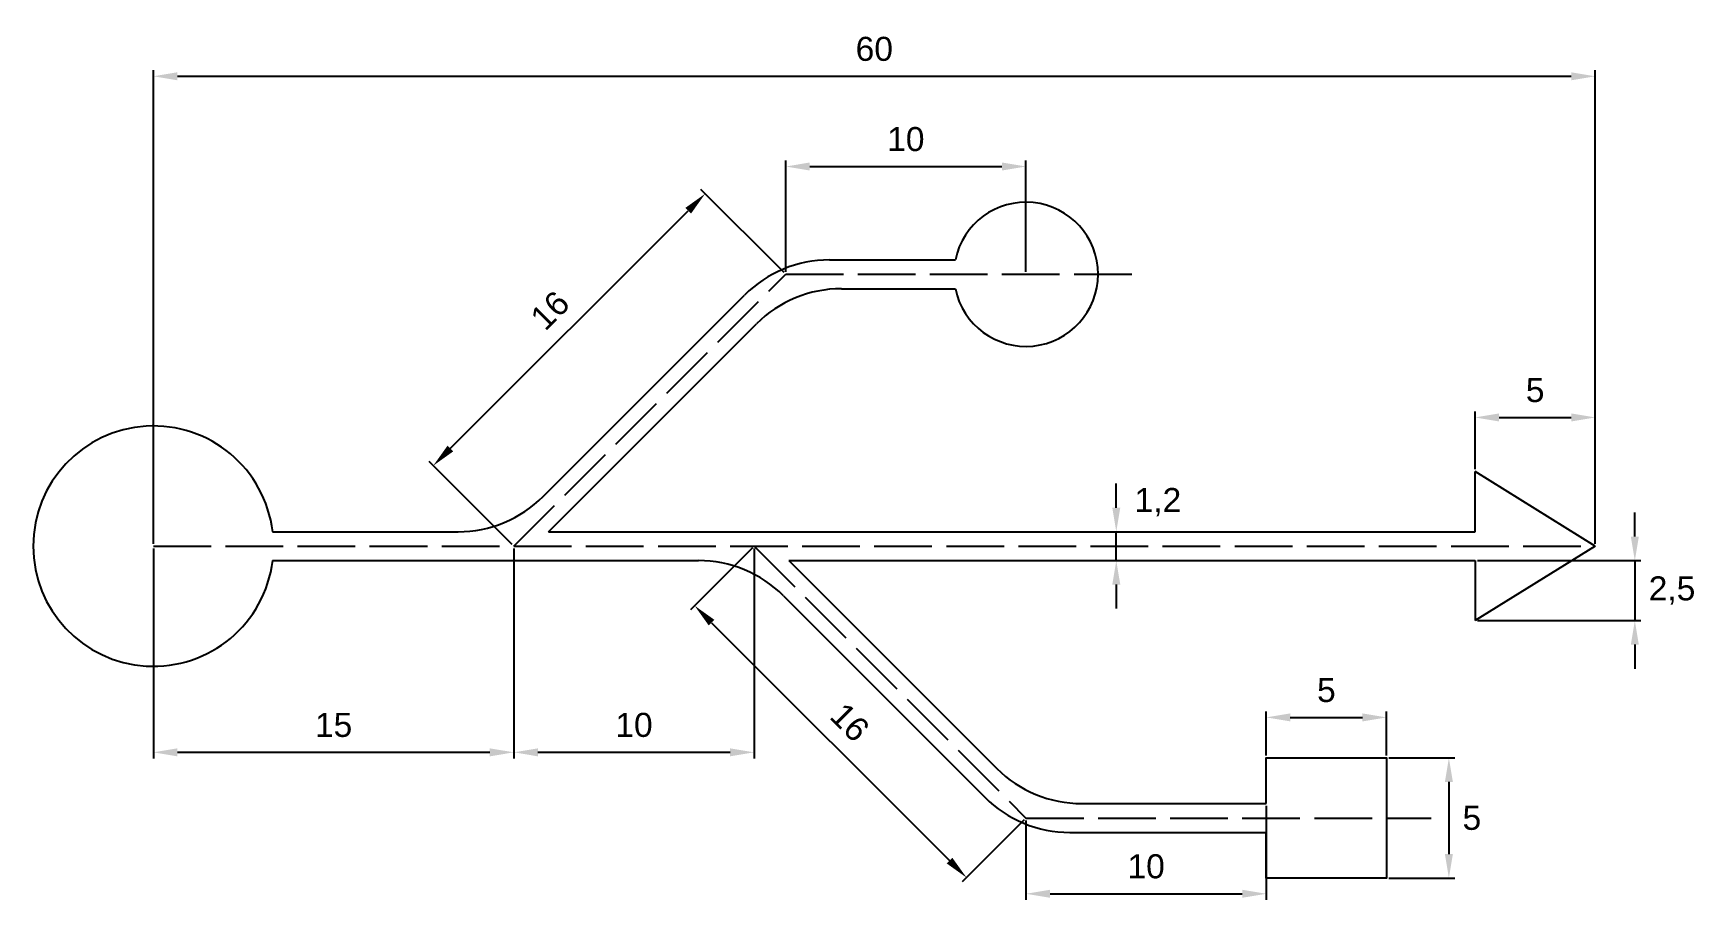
# Model space of a CAD drawing. Header units: millimetres. Extents: x 3076.7 to 3145.8, y 1606.3 to 1642.4.
import ezdxf

# ---------------------------------------------------------------- set-up
doc = ezdxf.new("R2010")
doc.units = ezdxf.units.MM
doc.header["$LTSCALE"] = 0.2
doc.header["$PDMODE"] = 34
doc.linetypes.add('ACAD_ISO02W100', pattern=[15, 12, -3])
doc.styles.get("Standard").update_dxf_attribs({"font": 'arial.ttf'})
doc.dimstyles.new('ISO-25', dxfattribs={"dimtxt": 1, "dimasz": 1, "dimexe": 0.25, "dimexo": 0.1, "dimtad": 1, "dimtxsty": 'Standard', "dimcen": 2.5, "dimadec": 0, "dimazin": 0, "dimtfac": 1, "dimtmove": 0, "dimatfit": 3, "dimfxl": 1, "dimarcsym": 0})

# ---------------------------------------------------------------- blocks, each defined once
blk = doc.blocks.new('*D2')
at = {"color": 0, "lineweight": -2, "transparency": 16777216}
for p, q in [((3081.674, 1620.935), (3081.674, 1612.204)), ((3096.674, 1620.935), (3096.674, 1612.204)), ((3082.674, 1612.454), (3095.674, 1612.454))]:
    blk.add_line(p, q, dxfattribs=at)
at = {"color": 0, "transparency": 16777216}
for points in [[(3082.674, 1612.62), (3082.674, 1612.287), (3081.674, 1612.454)], [(3095.674, 1612.62), (3095.674, 1612.287), (3096.674, 1612.454)]]:
    blk.add_solid(points, dxfattribs=at)
at = {"layer": 'Defpoints', "color": 0, "transparency": 16777216}
for p in [(3081.674, 1621.035), (3096.674, 1621.035), (3096.674, 1612.454)]:
    blk.add_point(p, dxfattribs=at)
at = {"color": 0, "transparency": 16777216, "insert": (3089.174, 1613.589), "char_height": 1, "attachment_point": 5}
blk.add_mtext('15', dxfattribs=at)
blk = doc.blocks.new('*D3')
at = {"color": 0, "lineweight": -2, "transparency": 16777216}
for p, q in [((3096.674, 1620.935), (3096.674, 1612.204)), ((3106.674, 1620.935), (3106.674, 1612.204)), ((3097.674, 1612.454), (3105.674, 1612.454))]:
    blk.add_line(p, q, dxfattribs=at)
at = {"color": 0, "transparency": 16777216}
for points in [[(3097.674, 1612.62), (3097.674, 1612.287), (3096.674, 1612.454)], [(3105.674, 1612.62), (3105.674, 1612.287), (3106.674, 1612.454)]]:
    blk.add_solid(points, dxfattribs=at)
at = {"layer": 'Defpoints', "color": 0, "transparency": 16777216}
for p in [(3096.674, 1621.035), (3106.674, 1621.035), (3106.674, 1612.454)]:
    blk.add_point(p, dxfattribs=at)
at = {"color": 0, "transparency": 16777216, "insert": (3101.674, 1613.589), "char_height": 1, "attachment_point": 5}
blk.add_mtext('10', dxfattribs=at)
blk = doc.blocks.new('*D4')
at = {"color": 0, "lineweight": -2, "transparency": 16777216}
for p, q in [((3106.603, 1620.964), (3104.019, 1618.38)), ((3104.903, 1617.849), (3114.802, 1607.95)), ((3117.917, 1609.65), (3115.332, 1607.066))]:
    blk.add_line(p, q, dxfattribs=at)
at = {"color": 0, "transparency": 16777216}
for points in [[(3105.02, 1617.967), (3104.785, 1617.732), (3104.196, 1618.557)], [(3114.92, 1608.068), (3114.684, 1607.832), (3115.509, 1607.243)]]:
    blk.add_solid(points, dxfattribs=at)
at = {"layer": 'Defpoints', "color": 0, "transparency": 16777216}
for p in [(3106.674, 1621.035), (3117.987, 1609.721), (3115.509, 1607.243)]:
    blk.add_point(p, dxfattribs=at)
at = {"color": 0, "transparency": 16777216, "insert": (3110.655, 1613.703), "char_height": 1, "attachment_point": 5, "rotation": 315}
blk.add_mtext('16', dxfattribs=at)
blk = doc.blocks.new('*D5')
at = {"color": 0, "lineweight": -2, "transparency": 16777216}
for p, q in [((3127.987, 1610.221), (3127.987, 1606.318)), ((3117.987, 1609.621), (3117.987, 1606.318)), ((3118.987, 1606.568), (3126.987, 1606.568))]:
    blk.add_line(p, q, dxfattribs=at)
at = {"color": 0, "transparency": 16777216}
for points in [[(3118.987, 1606.735), (3118.987, 1606.402), (3117.987, 1606.568)], [(3126.987, 1606.735), (3126.987, 1606.402), (3127.987, 1606.568)]]:
    blk.add_solid(points, dxfattribs=at)
at = {"layer": 'Defpoints', "color": 0, "transparency": 16777216}
for p in [(3117.987, 1609.721), (3127.987, 1610.321), (3127.987, 1606.568)]:
    blk.add_point(p, dxfattribs=at)
at = {"color": 0, "transparency": 16777216, "insert": (3122.987, 1607.704), "char_height": 1, "attachment_point": 5}
blk.add_mtext('10', dxfattribs=at)
blk = doc.blocks.new('*D6')
at = {"color": 0, "lineweight": -2, "transparency": 16777216}
for p, q in [((3107.917, 1632.419), (3104.46, 1635.876)), ((3094.03, 1625.093), (3103.929, 1634.992)), ((3096.603, 1621.105), (3093.146, 1624.562))]:
    blk.add_line(p, q, dxfattribs=at)
at = {"color": 0, "transparency": 16777216}
for points in [[(3103.811, 1635.11), (3104.047, 1634.874), (3104.636, 1635.699)], [(3093.912, 1625.211), (3094.148, 1624.975), (3093.323, 1624.386)]]:
    blk.add_solid(points, dxfattribs=at)
at = {"layer": 'Defpoints', "color": 0, "transparency": 16777216}
for p in [(3104.636, 1635.699), (3107.987, 1632.348), (3096.674, 1621.035)]:
    blk.add_point(p, dxfattribs=at)
at = {"color": 0, "transparency": 16777216, "insert": (3098.177, 1630.845), "char_height": 1, "attachment_point": 5, "rotation": 45}
blk.add_mtext('16', dxfattribs=at)
blk = doc.blocks.new('*D7')
at = {"color": 0, "lineweight": -2, "transparency": 16777216}
for p, q in [((3107.987, 1632.448), (3107.987, 1637.082)), ((3108.987, 1636.832), (3116.987, 1636.832)), ((3117.987, 1632.448), (3117.987, 1637.082))]:
    blk.add_line(p, q, dxfattribs=at)
at = {"color": 0, "transparency": 16777216}
for points in [[(3108.987, 1636.999), (3108.987, 1636.666), (3107.987, 1636.832)], [(3116.987, 1636.999), (3116.987, 1636.666), (3117.987, 1636.832)]]:
    blk.add_solid(points, dxfattribs=at)
at = {"layer": 'Defpoints', "color": 0, "transparency": 16777216}
for p in [(3117.987, 1636.832), (3107.987, 1632.348), (3117.987, 1632.348)]:
    blk.add_point(p, dxfattribs=at)
at = {"color": 0, "transparency": 16777216, "insert": (3112.987, 1637.968), "char_height": 1, "attachment_point": 5}
blk.add_mtext('10', dxfattribs=at)
blk = doc.blocks.new('*D8')
at = {"color": 0, "lineweight": -2, "transparency": 16777216}
for p, q in [((3121.744, 1622.635), (3121.744, 1623.635)), ((3121.744, 1620.435), (3121.744, 1621.635)), ((3121.844, 1621.635), (3124.96, 1621.635)), ((3121.844, 1620.435), (3121.994, 1620.435)), ((3121.744, 1619.435), (3121.744, 1618.435))]:
    blk.add_line(p, q, dxfattribs=at)
at = {"color": 0, "transparency": 16777216}
for points in [[(3121.577, 1622.635), (3121.911, 1622.635), (3121.744, 1621.635)], [(3121.577, 1619.435), (3121.911, 1619.435), (3121.744, 1620.435)]]:
    blk.add_solid(points, dxfattribs=at)
at = {"layer": 'Defpoints', "color": 0, "transparency": 16777216}
for p in [(3121.744, 1621.635), (3121.744, 1620.435), (3121.744, 1620.435)]:
    blk.add_point(p, dxfattribs=at)
at = {"color": 0, "transparency": 16777216, "insert": (3123.477, 1622.861), "char_height": 1, "attachment_point": 5}
blk.add_mtext('1,2', dxfattribs=at)
blk = doc.blocks.new('*D9')
at = {"color": 0, "lineweight": -2, "transparency": 16777216}
for p, q in [((3136.674, 1624.235), (3136.674, 1626.64)), ((3137.674, 1626.39), (3140.674, 1626.39)), ((3141.674, 1621.135), (3141.674, 1626.64))]:
    blk.add_line(p, q, dxfattribs=at)
at = {"color": 0, "transparency": 16777216}
for points in [[(3137.674, 1626.557), (3137.674, 1626.223), (3136.674, 1626.39)], [(3140.674, 1626.557), (3140.674, 1626.223), (3141.674, 1626.39)]]:
    blk.add_solid(points, dxfattribs=at)
at = {"layer": 'Defpoints', "color": 0, "transparency": 16777216}
for p in [(3141.674, 1626.39), (3136.674, 1624.135), (3141.674, 1621.035)]:
    blk.add_point(p, dxfattribs=at)
at = {"color": 0, "transparency": 16777216, "insert": (3139.174, 1627.523), "char_height": 1, "attachment_point": 5}
blk.add_mtext('5', dxfattribs=at)
blk = doc.blocks.new('*D10')
at = {"color": 0, "lineweight": -2, "transparency": 16777216}
for p, q in [((3143.323, 1621.435), (3143.323, 1622.435)), ((3136.774, 1620.435), (3143.573, 1620.435)), ((3143.323, 1620.435), (3143.323, 1617.935)), ((3136.774, 1617.935), (3143.573, 1617.935)), ((3143.323, 1616.935), (3143.323, 1615.935))]:
    blk.add_line(p, q, dxfattribs=at)
at = {"color": 0, "transparency": 16777216}
for points in [[(3143.156, 1621.435), (3143.49, 1621.435), (3143.323, 1620.435)], [(3143.156, 1616.935), (3143.49, 1616.935), (3143.323, 1617.935)]]:
    blk.add_solid(points, dxfattribs=at)
at = {"layer": 'Defpoints', "color": 0, "transparency": 16777216}
for p in [(3136.674, 1620.435), (3136.674, 1617.935), (3143.323, 1617.935)]:
    blk.add_point(p, dxfattribs=at)
at = {"color": 0, "transparency": 16777216, "insert": (3144.871, 1619.185), "char_height": 1, "attachment_point": 5}
blk.add_mtext('2,5', dxfattribs=at)
blk = doc.blocks.new('*D11')
at = {"color": 0, "lineweight": -2, "transparency": 16777216}
for p, q in [((3081.674, 1621.135), (3081.674, 1640.837)), ((3141.674, 1621.135), (3141.674, 1640.837)), ((3082.674, 1640.587), (3140.674, 1640.587))]:
    blk.add_line(p, q, dxfattribs=at)
at = {"color": 0, "transparency": 16777216}
for points in [[(3082.674, 1640.754), (3082.674, 1640.421), (3081.674, 1640.587)], [(3140.674, 1640.754), (3140.674, 1640.421), (3141.674, 1640.587)]]:
    blk.add_solid(points, dxfattribs=at)
at = {"layer": 'Defpoints', "color": 0, "transparency": 16777216}
for p in [(3141.674, 1640.587), (3081.674, 1621.035), (3141.674, 1621.035)]:
    blk.add_point(p, dxfattribs=at)
at = {"color": 0, "transparency": 16777216, "insert": (3111.674, 1641.723), "char_height": 1, "attachment_point": 5}
blk.add_mtext('60', dxfattribs=at)
blk = doc.blocks.new('*D12')
at = {"color": 0, "lineweight": -2, "transparency": 16777216}
for p, q in [((3127.987, 1612.321), (3127.987, 1614.157)), ((3128.987, 1613.907), (3131.987, 1613.907)), ((3132.987, 1612.321), (3132.987, 1614.157))]:
    blk.add_line(p, q, dxfattribs=at)
at = {"color": 0, "transparency": 16777216}
for points in [[(3128.987, 1614.074), (3128.987, 1613.741), (3127.987, 1613.907)], [(3131.987, 1614.074), (3131.987, 1613.741), (3132.987, 1613.907)]]:
    blk.add_solid(points, dxfattribs=at)
at = {"layer": 'Defpoints', "color": 0, "transparency": 16777216}
for p in [(3132.987, 1613.907), (3127.987, 1612.221), (3132.987, 1612.221)]:
    blk.add_point(p, dxfattribs=at)
at = {"color": 0, "transparency": 16777216, "insert": (3130.487, 1615.041), "char_height": 1, "attachment_point": 5}
blk.add_mtext('5', dxfattribs=at)
blk = doc.blocks.new('*D13')
at = {"color": 0, "lineweight": -2, "transparency": 16777216}
for p, q in [((3133.087, 1612.221), (3135.835, 1612.221)), ((3135.585, 1611.221), (3135.585, 1608.221)), ((3133.087, 1607.221), (3135.835, 1607.221))]:
    blk.add_line(p, q, dxfattribs=at)
at = {"color": 0, "transparency": 16777216}
for points in [[(3135.419, 1611.221), (3135.752, 1611.221), (3135.585, 1612.221)], [(3135.419, 1608.221), (3135.752, 1608.221), (3135.585, 1607.221)]]:
    blk.add_solid(points, dxfattribs=at)
at = {"layer": 'Defpoints', "color": 0, "transparency": 16777216}
for p in [(3132.987, 1612.221), (3132.987, 1607.221), (3135.585, 1607.221)]:
    blk.add_point(p, dxfattribs=at)
at = {"color": 0, "transparency": 16777216, "insert": (3136.542, 1609.721), "char_height": 1, "attachment_point": 5}
blk.add_mtext('5', dxfattribs=at)

msp = doc.modelspace()

# ---------------------------------------------------------------- linework, layer by layer
for p, q in [((3109.81, 1632.948), (3115.048, 1632.948)), ((3097.89, 1623.099), (3106.274, 1631.484)), ((3110.307, 1631.748), (3115.048, 1631.748)), ((3098.122, 1621.635), (3106.771, 1630.284)), ((3136.674, 1621.635), (3136.674, 1624.135)), ((3141.674, 1621.035), (3136.674, 1624.135)), ((3086.637, 1621.635), (3094.354, 1621.635)), ((3098.122, 1621.635), (3136.674, 1621.635)), ((3141.674, 1621.035), (3136.674, 1617.935)), ((3086.637, 1620.435), (3104.354, 1620.435)), ((3108.122, 1620.435), (3116.771, 1611.785)), ((3108.122, 1620.435), (3136.674, 1620.435)), ((3136.674, 1620.435), (3136.674, 1617.935)), ((3107.89, 1618.97), (3116.274, 1610.585)), ((3120.307, 1610.321), (3127.987, 1610.321)), ((3119.81, 1609.121), (3127.987, 1609.121))]:
    msp.add_line(p, q)
at = {"linetype": 'ACAD_ISO02W100'}
for p, q in [((3096.674, 1621.035), (3107.987, 1632.348)), ((3107.987, 1632.348), (3122.74, 1632.348)), ((3081.674, 1621.035), (3141.674, 1621.035)), ((3106.674, 1621.035), (3117.987, 1609.721)), ((3117.987, 1609.721), (3134.846, 1609.721))]:
    msp.add_line(p, q, dxfattribs=at)
msp.add_lwpolyline([(3127.987, 1610.321), (3127.987, 1612.221), (3132.987, 1612.221), (3132.987, 1607.221), (3127.987, 1607.221), (3127.987, 1609.121)])
for centre, radius, start, end in [((3117.987, 1632.348), 3, 191.53696, 168.46304), ((3109.81, 1627.948), 5, 90, 135), ((3110.307, 1626.748), 5, 90, 135), ((3081.674, 1621.035), 5, 6.8921, 353.1079), ((3094.354, 1626.635), 5, 270, 315), ((3104.354, 1615.435), 5, 45, 90), ((3120.307, 1615.321), 5, 225, 270), ((3119.81, 1614.121), 5, 225, 270)]:
    msp.add_arc(centre, radius, start, end)

# ---------------------------------------------------------------- dimensions: what is measured, and where the dimension line sits
at = {"color": 3}
for base, p1, p2, picture, middle in [((3141.674, 1640.587), (3081.674, 1621.035), (3141.674, 1621.035), '*D11', (3111.674, 1641.723)), ((3117.987, 1636.832), (3107.987, 1632.348), (3117.987, 1632.348), '*D7', (3112.987, 1637.968)), ((3141.674, 1626.39), (3136.674, 1624.135), (3141.674, 1621.035), '*D9', (3139.174, 1627.523)), ((3096.674, 1612.454), (3081.674, 1621.035), (3096.674, 1621.035), '*D2', (3089.174, 1613.589)), ((3106.674, 1612.454), (3096.674, 1621.035), (3106.674, 1621.035), '*D3', (3101.674, 1613.589)), ((3132.987, 1613.907), (3127.987, 1612.221), (3132.987, 1612.221), '*D12', (3130.487, 1615.041)), ((3127.987, 1606.568), (3117.987, 1609.721), (3127.987, 1610.321), '*D5', (3122.987, 1607.704))]:
    dim = msp.add_linear_dim(base=base, p1=p1, p2=p2, dimstyle='ISO-25', dxfattribs=at)
    dim.commit()
    dim.dimension.update_dxf_attribs({"geometry": picture, "text_midpoint": middle})
for p1, p2, distance, picture, middle in [((3096.674, 1621.035), (3107.987, 1632.348), 4.739, '*D6', (3098.177, 1630.845)), ((3106.674, 1621.035), (3117.987, 1609.721), -3.505, '*D4', (3110.655, 1613.703))]:
    dim = msp.add_aligned_dim(p1=p1, p2=p2, distance=distance, dimstyle='ISO-25', dxfattribs=at)
    dim.commit()
    dim.dimension.update_dxf_attribs({"geometry": picture, "text_midpoint": middle})
for base, p1, p2, override, picture, middle in [((3121.744, 1620.435), (3121.744, 1621.635), (3121.744, 1620.435), {"dimtad": 2, "dimjust": 3, "dimtih": 1}, '*D8', (3123.477, 1622.861)), ((3143.323, 1617.935), (3136.674, 1620.435), (3136.674, 1617.935), {"dimtad": 2, "dimtih": 1}, '*D10', (3144.871, 1619.185)), ((3135.585, 1607.221), (3132.987, 1612.221), (3132.987, 1607.221), {"dimtad": 2, "dimtih": 1}, '*D13', (3136.542, 1609.721))]:
    dim = msp.add_linear_dim(base=base, p1=p1, p2=p2, angle=90, dimstyle='ISO-25', override=override, dxfattribs=at)
    dim.commit()
    dim.dimension.update_dxf_attribs({"geometry": picture, "text_midpoint": middle})

doc.saveas('drawing.dxf')
